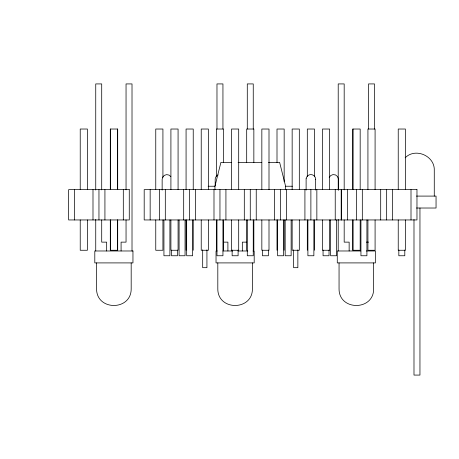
<?xml version="1.0" encoding="UTF-8"?>
<svg xmlns="http://www.w3.org/2000/svg" width="459" height="459" viewBox="0 0 459 459"><rect width="100%" height="100%" fill="white"/><g stroke="black" fill="none" stroke-linecap="round" stroke-linejoin="round"><path stroke-width="0.69" d="M214.95 189.774L214.95 186.234L220.917 162.366L231.657 162.366M405.159 157.827C415.24 147.31 435.006 155.899 434.271 170.432L434.271 196.091M238.101 162.366L261.796 162.366M268.475 162.366L279.623 162.366L285.59 186.234L285.59 189.774M208.134 186.234L214.95 186.234M285.59 186.234L292.406 186.234M416.439 196.091L436.05 196.091L436.05 208.019L416.439 208.019M223.653 242.134L227.905 242.134L227.905 250.981M246.575 242.134L242.323 242.134L242.323 250.981M366.397 242.134L368.525 242.134M217.216 250.981L216.034 250.981L216.034 262.909L254.194 262.909L254.194 250.981L253.018 250.981M222.931 250.981L232.719 250.981M238.129 250.981L247.785 250.981M360.768 250.981L337.273 250.981L337.273 262.909L375.433 262.909L375.433 250.981L366.293 250.981M419.956 208.019L419.956 375.078L413.989 375.078L413.989 219.494M411.006 189.642L411.006 219.953M405.395 189.642L405.395 129.025L398.234 129.025L398.234 189.642M405.395 219.953L405.395 250.264L398.234 250.264L398.234 219.953M404.798 250.023L404.798 255.755L398.831 255.755L398.831 250.023M392.629 189.642L392.629 219.953M386.662 189.642L386.662 219.953M380.695 189.642L380.695 219.953M375.089 189.642L375.089 129.025L367.929 129.025L367.929 189.642M375.089 219.953L375.089 250.264L367.929 250.264L367.929 219.953M374.492 129.088L374.492 83.922L368.525 83.922L368.525 129.019M373.655 262.909L373.655 288.568C374.074 311.104 338.633 311.104 339.052 288.568L339.052 262.909M366.913 219.953L366.913 255.755L360.946 255.755L360.946 219.953M362.317 189.642L362.317 219.953M360.172 189.642L360.172 129.025L352.77 129.025L352.77 189.642M360.172 219.953L360.172 250.264L352.77 250.264L352.77 219.953M356.35 189.642L356.35 219.953M353.011 129.025L353.011 189.642M353.011 219.953L353.011 250.264M349.144 250.981L349.144 242.134L344.181 242.134L344.181 219.941M347.406 189.642L347.406 219.953M344.181 189.871L344.181 83.922L338.214 83.922L338.214 190.037M341.439 189.642L341.439 219.953M341.198 189.642L341.198 219.953M338.392 190.118L338.392 178.735A4.797 4.797 0 0 0 329.195 177.524M338.214 219.431L338.214 250.981M336.602 219.953L336.602 255.755L330.635 255.755L330.635 219.953M335.231 189.642L335.231 219.953M329.625 189.642L329.625 129.025L322.465 129.025L322.465 189.642M329.625 219.953L329.625 250.264L322.465 250.264L322.465 219.953M329.028 250.086L329.028 255.755L323.061 255.755L323.061 250.046M316.853 189.642L316.853 219.953M315.66 179.36L315.66 190.095M314.467 176.807L314.467 129.025L307.306 129.025L307.306 176.807M314.467 219.953L314.467 250.264M313.87 219.953L313.87 255.755L307.903 255.755L307.903 219.953M310.886 189.642L310.886 219.953M307.306 219.953L307.306 250.264M306.113 178.735L306.113 190.118M304.919 189.642L304.919 219.953M299.314 189.642L299.314 129.025L292.154 129.025L292.154 189.642M299.314 219.953L299.314 250.264L292.154 250.264L292.154 219.953M297.857 249.874L297.857 267.683L293.611 267.683L293.611 249.874M291.138 219.953L291.138 255.755L285.171 255.755L285.171 219.953M286.548 189.642L286.548 219.953M284.161 181.798L284.161 129.025L277.001 129.025L277.001 162.543M284.161 219.953L284.161 250.264M283.564 219.953L283.564 255.755L277.597 255.755L277.597 219.953M280.581 189.642L280.581 219.953M277.001 219.953L277.001 250.264M274.614 189.642L274.614 219.953M269.003 189.642L269.003 129.025L261.842 129.025L261.842 189.642M269.003 219.953L269.003 250.264L261.842 250.264L261.842 219.953M268.406 250.046L268.406 255.755L262.439 255.755L262.439 250.086M256.237 189.642L256.237 219.953M253.85 162.543L253.85 129.025L246.69 129.025L246.69 162.543M253.85 219.953L253.85 250.264M253.253 129.088L253.253 83.922L247.286 83.922L247.286 129.019M253.253 219.953L253.253 255.755L247.286 255.755L247.286 219.953M252.416 262.909L252.416 288.568C252.834 311.104 217.394 311.104 217.813 288.568L217.813 262.909M250.27 189.642L250.27 219.953M246.69 219.953L246.69 250.264M244.303 189.642L244.303 219.953M238.697 189.642L238.697 129.025L231.537 129.025L231.537 189.642M238.697 219.953L238.697 250.264L231.537 250.264L231.537 219.953M238.101 250.086L238.101 255.755L232.134 255.755L232.134 250.046M225.926 189.642L225.926 219.953M223.539 162.543L223.539 129.025L216.378 129.025L216.378 176.807M223.539 219.953L223.539 250.264M222.942 129.019L222.942 83.922L216.975 83.922L216.975 129.088M222.942 219.953L222.942 255.755L216.975 255.755L216.975 219.953M219.959 189.642L219.959 219.953M216.378 219.953L216.378 250.264M215.185 185.803L215.185 179.36A4.797 4.797 0 0 1 218.134 174.948M213.992 189.642L213.992 219.953M208.386 189.642L208.386 129.025L201.226 129.025L201.226 189.642M208.386 219.953L208.386 250.264L201.226 250.264L201.226 219.953M206.929 249.874L206.929 267.683L202.683 267.683L202.683 249.874M195.62 189.642L195.62 219.953M193.233 189.642L193.233 129.025L186.073 129.025L186.073 189.642M193.233 219.953L193.233 250.264M192.637 219.953L192.637 255.755L186.67 255.755L186.67 219.953M189.653 189.642L189.653 219.953M186.073 219.953L186.073 250.264M185.057 219.953L185.057 255.755L179.09 255.755L179.09 219.953M183.686 189.642L183.686 219.953M178.075 189.642L178.075 129.025L170.914 129.025L170.914 189.642M178.075 219.953L178.075 250.264L170.914 250.264L170.914 219.953M177.478 250.046L177.478 255.755L171.511 255.755L171.511 250.086M169.905 219.953L169.905 255.755L163.938 255.755L163.938 219.953M165.309 189.642L165.309 219.953M162.922 177.518L162.922 129.025L155.762 129.025L155.762 189.642M162.922 219.953L162.922 250.264L155.762 250.264L155.762 219.953M162.147 190.095L162.147 179.36A4.797 4.797 0 0 1 170.846 176.623M159.342 189.642L159.342 219.953M150.156 189.642L150.156 219.953M132.014 250.981L132.014 83.922L126.047 83.922L126.047 189.871M131.182 262.909L131.182 288.568C131.595 311.104 96.16 311.104 96.574 288.568L96.574 262.909M126.047 219.941L126.047 242.134L121.084 242.134L121.084 250.981M123.305 189.642L123.305 219.953M117.699 189.642L117.699 129.025L110.298 129.025L110.298 189.642M117.699 219.953L117.699 250.264L110.298 250.264L110.298 219.953M117.458 129.025L117.458 189.642M117.458 219.953L117.458 250.264M110.539 129.025L110.539 189.642M110.539 219.953L110.539 250.264M106.672 250.981L106.672 242.134L101.709 242.134L101.709 219.941M104.927 189.642L104.927 219.953M101.709 189.871L101.709 83.922L95.742 83.922L95.742 190.037M98.96 189.642L98.96 219.953M95.742 219.431L95.742 250.981M92.993 189.642L92.993 219.953M87.388 189.642L87.388 129.025L80.227 129.025L80.227 189.642M87.388 219.953L87.388 250.264L80.227 250.264L80.227 219.953M74.616 189.642L74.616 219.953M306.136 178.74A4.797 4.797 0 0 1 311.202 174.598A4.797 4.797 0 0 1 315.683 179.36M129.272 189.642L68.655 189.642L68.655 219.953L129.272 219.953L129.272 189.642M416.973 189.642L144.189 189.642L144.189 219.953L416.973 219.953L416.973 189.642M132.955 250.981L94.801 250.981L94.801 262.909L132.955 262.909L132.955 250.981"/></g></svg>
